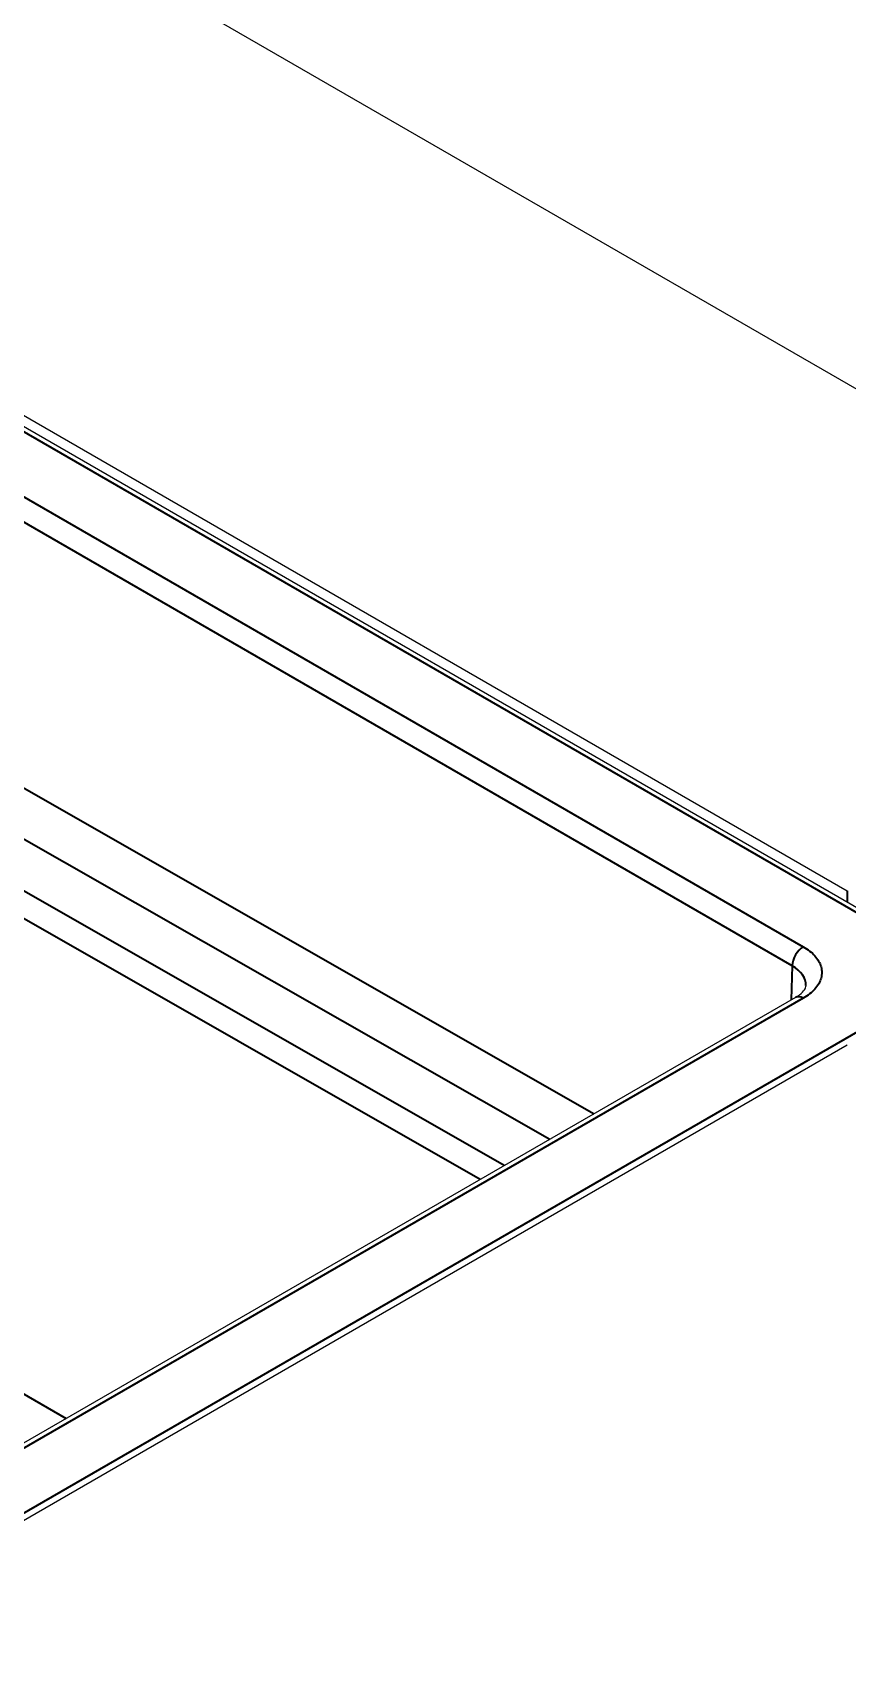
# Model space of a CAD drawing. Header units: millimetres. Extents: x 101 to 3000, y 150 to 4305.
# Drawn here: x 2407.26 to 2422.76, y 1138.59 to 1169.83 of the extents above; entities that cross this region are included whole.
import ezdxf

# ---------------------------------------------------------------- set-up
doc = ezdxf.new("R2010")
doc.units = ezdxf.units.MM
doc.header["$LTSCALE"] = 15
doc.layers.add('_Sichtbarkanten', color=7, linetype='Continuous', lineweight=25)
doc.layers.add('Sichtbar schmal (ISO)', color=7, linetype='Continuous', lineweight=35)

msp = doc.modelspace()

# ---------------------------------------------------------------- linework, layer by layer
at = {"layer": '_Sichtbarkanten'}
for p, q in [((1944.571, 1439.231), (2453.688, 1145.292)), ((1958.148, 1421.528), (2423.15, 1153.06)), ((1958.784, 1421.374), (2422.759, 1153.498)), ((2421.774, 1151.468), (2400.568, 1139.224)), ((2422.759, 1150.559), (2402.267, 1138.728))]:
    msp.add_line(p, q, dxfattribs=at)
msp.add_open_spline([(2421.774, 1151.468), (2421.831, 1151.501), (2421.877, 1151.536), (2421.938, 1151.6), (2421.956, 1151.628), (2421.973, 1151.668), (2421.975, 1151.682), (2421.976, 1151.695)], degree=3, knots=[0, 0, 0, 0, 0.0456714, 0.0456714, 0.0892535, 0.0892535, 0.1262303, 0.1262303, 0.1262303, 0.1262303], dxfattribs=at)
at = {"layer": 'Sichtbar schmal (ISO)'}
for p, q in [((2423, 1153.045), (1957.998, 1421.513)), ((1956.938, 1420.892), (2421.924, 1152.432)), ((2421.712, 1152.069), (1956.726, 1420.529)), ((2230.543, 1256.297), (2417.942, 1149.255)), ((2230.121, 1255.57), (2417.099, 1148.768)), ((2416.232, 1148.268), (2406.213, 1153.991)), ((2415.775, 1148.004), (2405.729, 1153.744)), ((2422.759, 1153.498), (2422.759, 1153.285)), ((2421.712, 1152.069), (2421.693, 1151.42)), ((2421.924, 1151.453), (2400.718, 1139.209)), ((2423, 1150.841), (2401.779, 1138.588)), ((2403.364, 1146.047), (2407.898, 1143.456))]:
    msp.add_line(p, q, dxfattribs=at)
for centre, major_axis, ratio, start_param, end_param in [((2421.924, 1152.187), (-0.15, -0.26), 0.57735, 3.926991, 5.480334), ((2421.075, 1151.698), (-0.9, -0.009), 0.577018, 3.118368, 3.921031), ((2421.924, 1151.208), (-0.15, 0.26), 0.57735, 5.497787, 6.283185)]:
    msp.add_ellipse(centre, major_axis=major_axis, ratio=ratio, start_param=start_param, end_param=end_param, dxfattribs=at)
msp.add_open_spline([(2421.924, 1152.432), (2421.968, 1152.407), (2422.008, 1152.38), (2422.044, 1152.351), (2422.081, 1152.323), (2422.114, 1152.292), (2422.143, 1152.259), (2422.172, 1152.227), (2422.197, 1152.193), (2422.216, 1152.158), (2422.236, 1152.123), (2422.251, 1152.087), (2422.261, 1152.051), (2422.271, 1152.016), (2422.276, 1151.979), (2422.276, 1151.943), (2422.276, 1151.907), (2422.271, 1151.871), (2422.261, 1151.835), (2422.251, 1151.799), (2422.237, 1151.764), (2422.217, 1151.729), (2422.198, 1151.694), (2422.173, 1151.66), (2422.144, 1151.628), (2422.116, 1151.595), (2422.082, 1151.564), (2422.045, 1151.534), (2422.008, 1151.505), (2421.968, 1151.478), (2421.924, 1151.453)], degree=3, knots=[0, 0, 0, 0, 0.1, 0.1, 0.1, 0.2, 0.2, 0.2, 0.3, 0.3, 0.3, 0.4, 0.4, 0.4, 0.5, 0.5, 0.5, 0.6, 0.6, 0.6, 0.7, 0.7, 0.7, 0.8, 0.8, 0.8, 0.9, 0.9, 0.9, 1, 1, 1, 1], dxfattribs=at)

doc.saveas('drawing.dxf')
